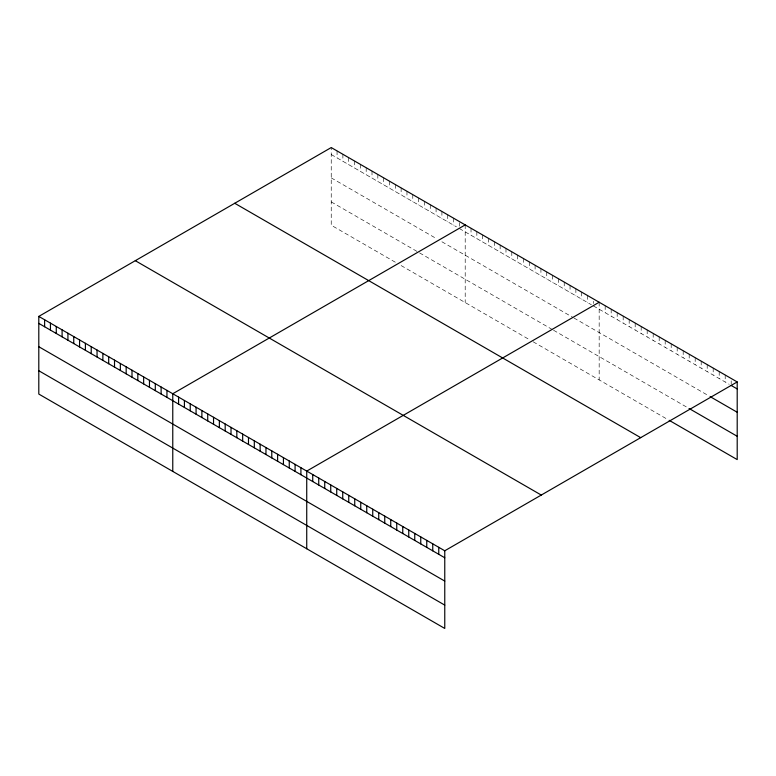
<?xml version="1.0" encoding="UTF-8"?>
<svg xmlns="http://www.w3.org/2000/svg" width="776" height="776" viewBox="0 0 776 776"><rect width="100%" height="100%" fill="white"/><g stroke="black" fill="none" stroke-linecap="round" stroke-linejoin="round"><path stroke-width="0.58" stroke-dasharray="3.88 2.91" d="M331.236 154.55L456.472 226.854M459.382 228.532L591.409 304.764M593.349 305.88L729.197 384.314M331.236 177.879L436.083 238.407M441.913 241.763L572.96 317.433M573.93 317.995L709.196 396.08M331.236 201.905L418.613 252.345M419.583 252.908L552.58 329.684M553.55 330.246L689.195 408.564M395.314 262.21L331.236 225.224L331.236 147.556M401.134 265.576L529.28 339.558M533.16 341.799L668.184 419.758M731.196 380.803L731.196 384.304M725.201 375.012L725.201 382.005M719.197 371.549L719.197 378.542M713.192 368.076L713.192 375.07M707.198 364.613L707.198 371.607M701.194 361.15L701.194 368.144M695.189 357.688L695.189 364.681M689.195 354.225L689.195 361.218M683.19 350.762L683.19 357.746M677.186 347.289L677.186 354.283M671.192 343.826L671.192 350.82M665.187 340.363L665.187 347.357M659.183 336.9L659.183 343.894M653.188 333.438L653.188 340.421M647.184 329.965L647.184 336.959M641.18 326.502L641.18 333.496M635.185 323.039L635.185 330.033M629.181 319.576L629.181 326.57M623.177 316.113L623.177 323.107M617.182 312.641L617.182 319.634M611.178 309.178L611.178 316.171M605.173 305.715L605.173 312.709M599.169 302.252L599.169 379.91M593.349 301.214L593.349 303.552M587.529 295.53L587.529 302.514M581.699 292.164L581.699 299.158M575.879 288.798L575.879 295.792M570.05 285.432L570.05 292.426M564.23 282.076L564.23 289.07M558.4 278.71L558.4 285.704M552.58 275.344L552.58 282.338M546.75 271.988L546.75 278.982M540.93 268.622L540.93 275.616M535.101 265.256L535.101 272.25M529.28 261.9L529.28 268.894M523.451 258.534L523.451 265.528M517.631 255.168L517.631 262.162M511.801 251.812L511.801 258.806M505.981 248.446L505.981 255.44M500.151 245.08L500.151 252.074M494.331 241.724L494.331 248.708M488.502 238.358L488.502 245.352M482.682 234.992L482.682 241.986M476.852 231.636L476.852 238.62M471.032 228.27L471.032 235.264M465.202 224.904L465.202 302.562M459.382 222.712L459.382 226.204M453.562 218.182L453.562 225.176M447.733 214.816L447.733 221.81M441.913 211.45L441.913 218.444M436.083 208.094L436.083 215.088M430.263 204.728L430.263 211.722M424.433 201.362L424.433 208.356M418.613 198.006L418.613 205M412.784 194.64L412.784 201.634M406.964 191.274L406.964 198.268M401.134 187.918L401.134 194.912M395.314 184.552L395.314 191.546M389.484 181.186L389.484 188.18M383.664 177.83L383.664 184.814M377.834 174.464L377.834 181.458M372.014 171.098L372.014 178.092M366.185 167.742L366.185 174.726M360.365 164.376L360.365 171.37M354.535 161.01L354.535 168.004M348.715 157.654L348.715 164.638M342.885 154.288L342.885 161.282M337.065 150.922L337.065 157.916"/><path stroke-width="1.16" d="M38.8 316.404L444.764 550.776L444.764 628.444L38.8 394.062L38.8 316.404L331.236 147.556L737.2 381.938L737.2 459.596L669.184 420.33M465.202 224.904L172.767 393.742L172.767 471.401M599.169 302.252L306.733 471.09L306.733 548.748M444.764 550.776L737.2 381.938M731.196 385.468L737.2 388.931M710.195 396.662L737.2 412.25M689.195 408.564L737.2 436.277M234.73 203.273L640.695 437.654M135.305 260.688L541.27 495.059M38.8 323.388L444.764 557.769M38.8 346.717L444.764 581.088M38.8 370.744L444.764 605.115M438.76 547.313L438.76 554.307M432.756 543.85L432.756 550.844M426.761 540.387L426.761 547.381M420.757 536.924L420.757 543.908M414.753 533.452L414.753 540.445M408.748 529.989L408.748 536.982M402.754 526.526L402.754 533.519M396.749 523.063L396.749 530.057M390.745 519.6L390.745 526.584M384.75 516.127L384.75 523.121M378.746 512.664L378.746 519.658M372.742 509.202L372.742 516.195M366.747 505.739L366.747 512.732M360.743 502.276L360.743 509.269M354.739 498.803L354.739 505.797M348.744 495.34L348.744 502.334M342.74 491.877L342.74 498.871M336.735 488.414L336.735 495.408M330.741 484.951L330.741 491.945M324.737 481.489L324.737 488.473M318.732 478.016L318.732 485.01M312.738 474.553L312.738 481.547M300.913 467.724L300.913 474.718M295.084 464.368L295.084 471.352M289.264 461.002L289.264 467.996M283.434 457.636L283.434 464.63M277.614 454.28L277.614 461.264M271.784 450.914L271.784 457.908M265.964 447.548L265.964 454.542M260.135 444.182L260.135 451.176M254.315 440.826L254.315 447.82M248.485 437.46L248.485 444.454M242.665 434.094L242.665 441.088M236.835 430.738L236.835 437.732M231.015 427.372L231.015 434.366M225.185 424.006L225.185 431M219.365 420.65L219.365 427.644M213.536 417.284L213.536 424.278M207.716 413.918L207.716 420.912M201.886 410.562L201.886 417.556M196.066 407.196L196.066 414.19M190.236 403.83L190.236 410.824M184.416 400.474L184.416 407.458M178.587 397.108L178.587 404.102M166.947 390.386L166.947 397.37M161.117 387.02L161.117 394.014M155.297 383.654L155.297 390.648M149.467 380.288L149.467 387.282M143.647 376.932L143.647 383.926M137.818 373.566L137.818 380.56M131.998 370.2L131.998 377.194M126.168 366.844L126.168 373.838M120.348 363.478L120.348 370.472M114.518 360.113L114.518 367.106M108.698 356.756L108.698 363.75M102.868 353.39L102.868 360.384M97.048 350.024L97.048 357.018M91.219 346.668L91.219 353.662M85.399 343.302L85.399 350.296M79.569 339.936L79.569 346.93M73.749 336.58L73.749 343.564M67.919 333.214L67.919 340.208M62.099 329.849L62.099 336.842M56.27 326.492L56.27 333.476M50.45 323.126L50.45 330.12M44.62 319.76L44.62 326.754"/></g></svg>
